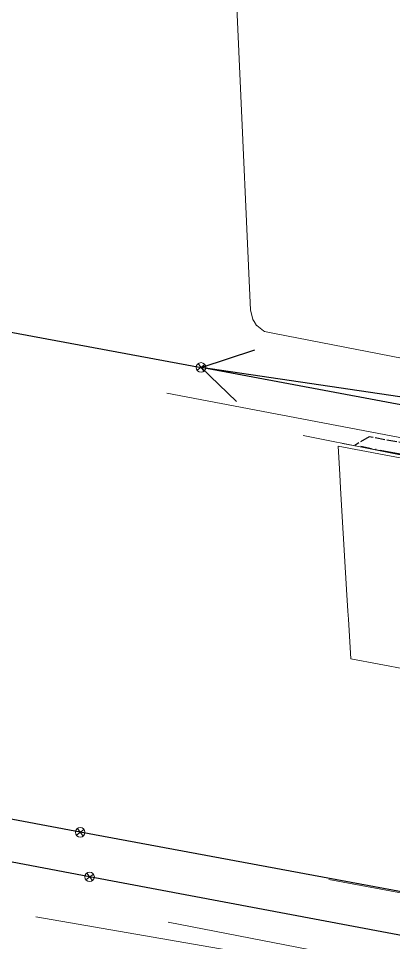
# Model space of a CAD drawing. Header units: metres. Extents: x 105014 to 106600, y 111320 to 118425.
# Drawn here: x 105336.8 to 105384.2, y 112339.3 to 112455.9 of the extents above; entities that cross this region are included whole.
import ezdxf

# ---------------------------------------------------------------- set-up
doc = ezdxf.new("R2010")
doc.units = ezdxf.units.M
doc.linetypes.add('DASHDOT', pattern=[3.556, 2.54, -0.508, 0, -0.508])
doc.linetypes.add('DASHED', pattern=[1.524, 1.27, -0.254])
for name, color, linetype, lineweight in [('30-RED-ETB-EXIST', 145, 'CONTINUOUS', 13), ('30-RED-VANTI-EXIST', 52, 'CONTINUOUS', 13), ('30-RED-VANTI-PROY', 2, 'DASHED', 25), ('30-RED-VANTI-RETIRO', 8, 'DASHDOT', 13), ('35-RH-ACUE-MENOR-EXIST', 151, 'CONTINUOUS', 13), ('35-RH-PLUV-COLECTOR', 96, 'CONTINUOUS', 30), ('35-RH-PLUV-NODOS', 94, 'CONTINUOUS', 13), ('60-PREDIAL-LOTE', 42, 'CONTINUOUS', 13)]:
    doc.layers.add(name, color=color, linetype=linetype, lineweight=lineweight)

# ---------------------------------------------------------------- blocks, each defined once
blk = doc.blocks.new('POZO_PLUV')
for p, q in [((-0.42, -0.42), (0.42, 0.42)), ((-0.42, 0.42), (0.42, -0.42))]:
    blk.add_line(p, q)
blk.add_circle((0, 0), 0.6)

msp = doc.modelspace()

# ---------------------------------------------------------------- linework, layer by layer
at = {"layer": '30-RED-ETB-EXIST'}
for points in [[(105372.777, 112403.3), (105390.55, 112399.788)], [(105339, 112342.584), (105417.926, 112328.889), (105417.928, 112328.861), (105418.034, 112328.869)]]:
    msp.add_lwpolyline(points, dxfattribs=at)
at = {"layer": '30-RED-VANTI-EXIST'}
for points in [[(105402.9642, 112397.6039), (105377.7451, 112402.3149)], [(105375.9969, 112347.2799), (105396.6257, 112343.4425)]]:
    msp.add_lwpolyline(points, dxfattribs=at)
at = {"layer": '30-RED-VANTI-PROY'}
msp.add_lwpolyline([(105408.8506, 112396.5043), (105408.8373, 112396.7439), (105408.5897, 112398.1301), (105381.1089, 112403.1509), (105379.2883, 112402.0715)], dxfattribs=at)
at = {"layer": '30-RED-VANTI-RETIRO'}
msp.add_lwpolyline([(105402.9642, 112397.6039), (105380.0497, 112401.9457)], dxfattribs=at)
at = {"layer": '35-RH-ACUE-MENOR-EXIST'}
for points in [[(105355.55, 112408.67), (105405.36, 112399.17)], [(105355.55, 112408.67), (105405.36, 112399.17)], [(105413.37, 112330.73), (105355.7077, 112341.8838)], [(105413.37, 112330.73), (105355.7077, 112341.8838)]]:
    msp.add_lwpolyline(points, dxfattribs=at)
at = {"layer": '35-RH-PLUV-COLECTOR'}
for points in [[(105261.514, 112430.163), (105359.873, 112411.906), (105359.873, 112411.906)], [(105359.873, 112411.906), (105366.6571, 112414.118)], [(105415.04, 112401.58), (105359.873, 112411.906)], [(105359.873, 112411.906), (105364.3423, 112407.6162)], [(105414.8977, 112403.7757), (105359.873, 112411.906)], [(105344.619, 112353.236), (105344.619, 112353.236), (105276.805, 112366.017)], [(105345.805, 112347.617), (105266.091, 112362.734)], [(105403.562, 112342.324), (105344.619, 112353.236)], [(105396.15, 112338.16), (105345.805, 112347.617)]]:
    msp.add_lwpolyline(points, dxfattribs=at)
at = {"layer": '60-PREDIAL-LOTE'}
msp.add_lwpolyline([(105389.7268, 112412.1685), (105369.1606, 112416.194), (105367.8829, 112416.4357), (105367.7502, 112416.5031), (105366.9063, 112417.1875), (105366.9021, 112417.191), (105366.5795, 112417.7146), (105366.4222, 112417.9691), (105366.4201, 112417.975), (105366.125, 112419.125), (105366.1242, 112419.1312), (105360.242, 112549.7422)], dxfattribs=at)
msp.add_lwpolyline([(105410.9784, 112394.7194), (105412.9869, 112368.8088), (105411.1588, 112369.1468), (105407.9149, 112369.7465), (105407.7176, 112369.783), (105403.6794, 112370.5295), (105402.703, 112370.71), (105400.3426, 112371.1464), (105396.4109, 112371.8733), (105393.1544, 112372.4754), (105388.7282, 112373.2937), (105385.9662, 112373.8043), (105378.7779, 112375.1332), (105378.4796, 112380.1259), (105378.42, 112381.1256), (105378.2557, 112383.8755), (105377.7045, 112393.1009), (105377.4926, 112396.6473), (105377.3885, 112398.3893), (105377.1754, 112401.9553), (105409.7987, 112395.8068), (105410.9103, 112395.5973), (105410.9784, 112394.7194)], close=True, dxfattribs=at)

# ---------------------------------------------------------------- block references
at = {"layer": '35-RH-PLUV-NODOS', "rotation": 262}
for p in [(105359.873, 112411.906), (105344.619, 112353.236), (105345.805, 112347.617)]:
    msp.add_blockref('POZO_PLUV', p, dxfattribs=at)

doc.saveas('drawing.dxf')
